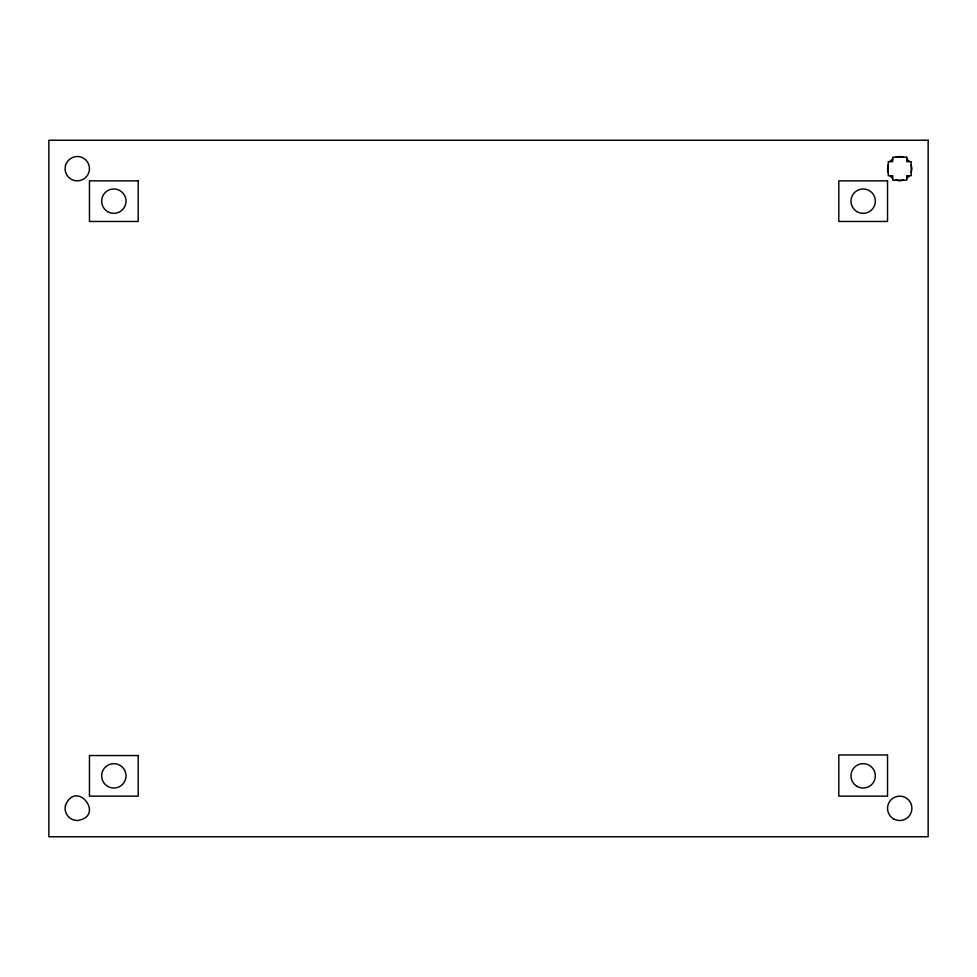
<?xml version="1.0" encoding="UTF-8"?>
<svg xmlns="http://www.w3.org/2000/svg" width="977" height="977" viewBox="0 0 977 977"><rect width="100%" height="100%" fill="white"/><g stroke="black" fill="none" stroke-linecap="round" stroke-linejoin="round"><path stroke-width="1.47" d="M888.24 164.808L887.531 168.667L888.24 172.514M911.199 172.514L911.907 168.667L911.199 164.808M889.876 161.645L892.697 158.824M909.563 175.677L906.741 178.498M895.872 157.187L899.719 156.479L903.578 157.187M903.578 180.147L899.719 180.843L895.872 180.147M906.741 158.824L909.563 161.645M892.697 178.498L889.876 175.677M65.508 165.504L65.093 168.667A12.188 12.188 0 0 0 77.281 180.843A12.188 12.188 0 0 0 89.469 168.667A12.188 12.188 0 0 0 77.281 156.479C71.895 156.503 66.937 160.313 65.508 165.504M65.508 805.182L65.093 808.333A12.188 12.188 0 0 0 77.281 820.521C105.772 816.552 76.719 778.693 65.508 805.182M928.15 140.236L48.85 140.236L48.85 836.764L928.15 836.764L928.15 140.236M906.741 157.187L892.697 157.187L892.697 161.645L888.24 161.645L888.24 175.677L892.697 175.677L892.697 180.147L906.741 180.147L906.741 175.677L911.199 175.677L911.199 161.645L906.741 161.645L906.741 157.187M138.197 180.843L89.469 180.843L89.469 221.461L138.197 221.461L138.197 180.843M887.531 180.843L838.803 180.843L838.803 221.461L887.531 221.461L887.531 180.843M887.531 754.977L838.803 754.977L838.803 796.157L887.531 796.157L887.531 754.977M138.197 755.539L89.469 755.539L89.469 796.157L138.197 796.157L138.197 755.539M107.739 786.4A12.188 12.188 0 0 0 126.021 775.848A12.188 12.188 0 0 0 107.739 765.296A12.188 12.188 0 0 0 107.739 786.4M893.625 818.885A12.188 12.188 0 0 0 911.907 808.333A12.188 12.188 0 0 0 893.625 797.782A12.188 12.188 0 0 0 893.625 818.885M857.073 211.704A12.188 12.188 0 0 0 875.355 201.152A12.188 12.188 0 0 0 857.073 190.6A12.188 12.188 0 0 0 857.073 211.704M107.739 211.704A12.188 12.188 0 0 0 126.021 201.152A12.188 12.188 0 0 0 107.739 190.6A12.188 12.188 0 0 0 107.739 211.704M857.073 786.4A12.188 12.188 0 0 0 875.355 775.848A12.188 12.188 0 0 0 857.073 765.296A12.188 12.188 0 0 0 857.073 786.4"/></g></svg>
